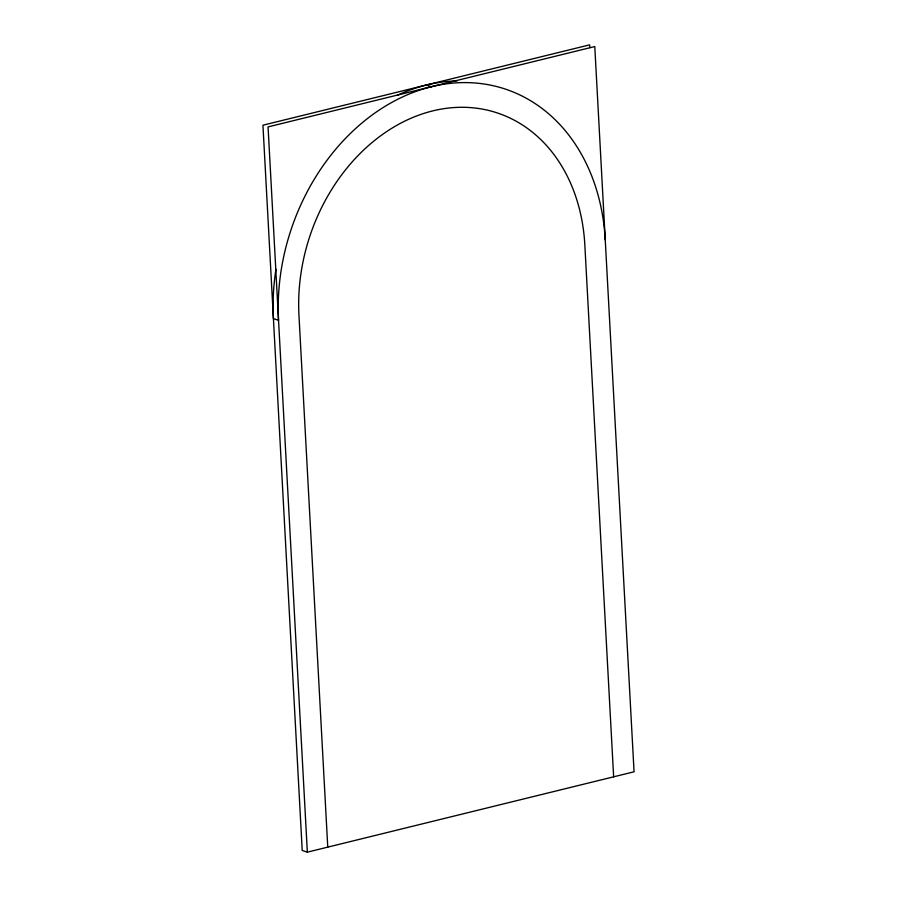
<?xml version="1.0" encoding="UTF-8"?>
<svg xmlns="http://www.w3.org/2000/svg" width="897" height="897" viewBox="0 0 897 897"><rect width="100%" height="100%" fill="white"/><g stroke="black" fill="none" stroke-linecap="round" stroke-linejoin="round"><path stroke-width="1.35" d="M307.346 852.15L634.056 771.801L594.778 46.543L268.068 126.892L307.346 852.15L302.222 850.457L262.944 125.199L589.654 44.85L589.811 47.642M426.299 85.024L431.423 86.717A201.287 159.049 -71.7 0 1 605.251 239.948M613.638 776.824L584.833 244.971A176.126 139.17 -71.7 0 0 432.735 110.892A176.126 139.17 -71.7 0 0 298.959 315.273L327.764 847.127M275.94 269.235A201.287 159.049 -71.7 0 0 273.417 318.603L278.541 320.296A201.287 159.049 -71.7 0 1 431.423 86.717M397.124 95.385A201.287 159.049 -71.7 0 1 457.089 80.921"/></g></svg>
